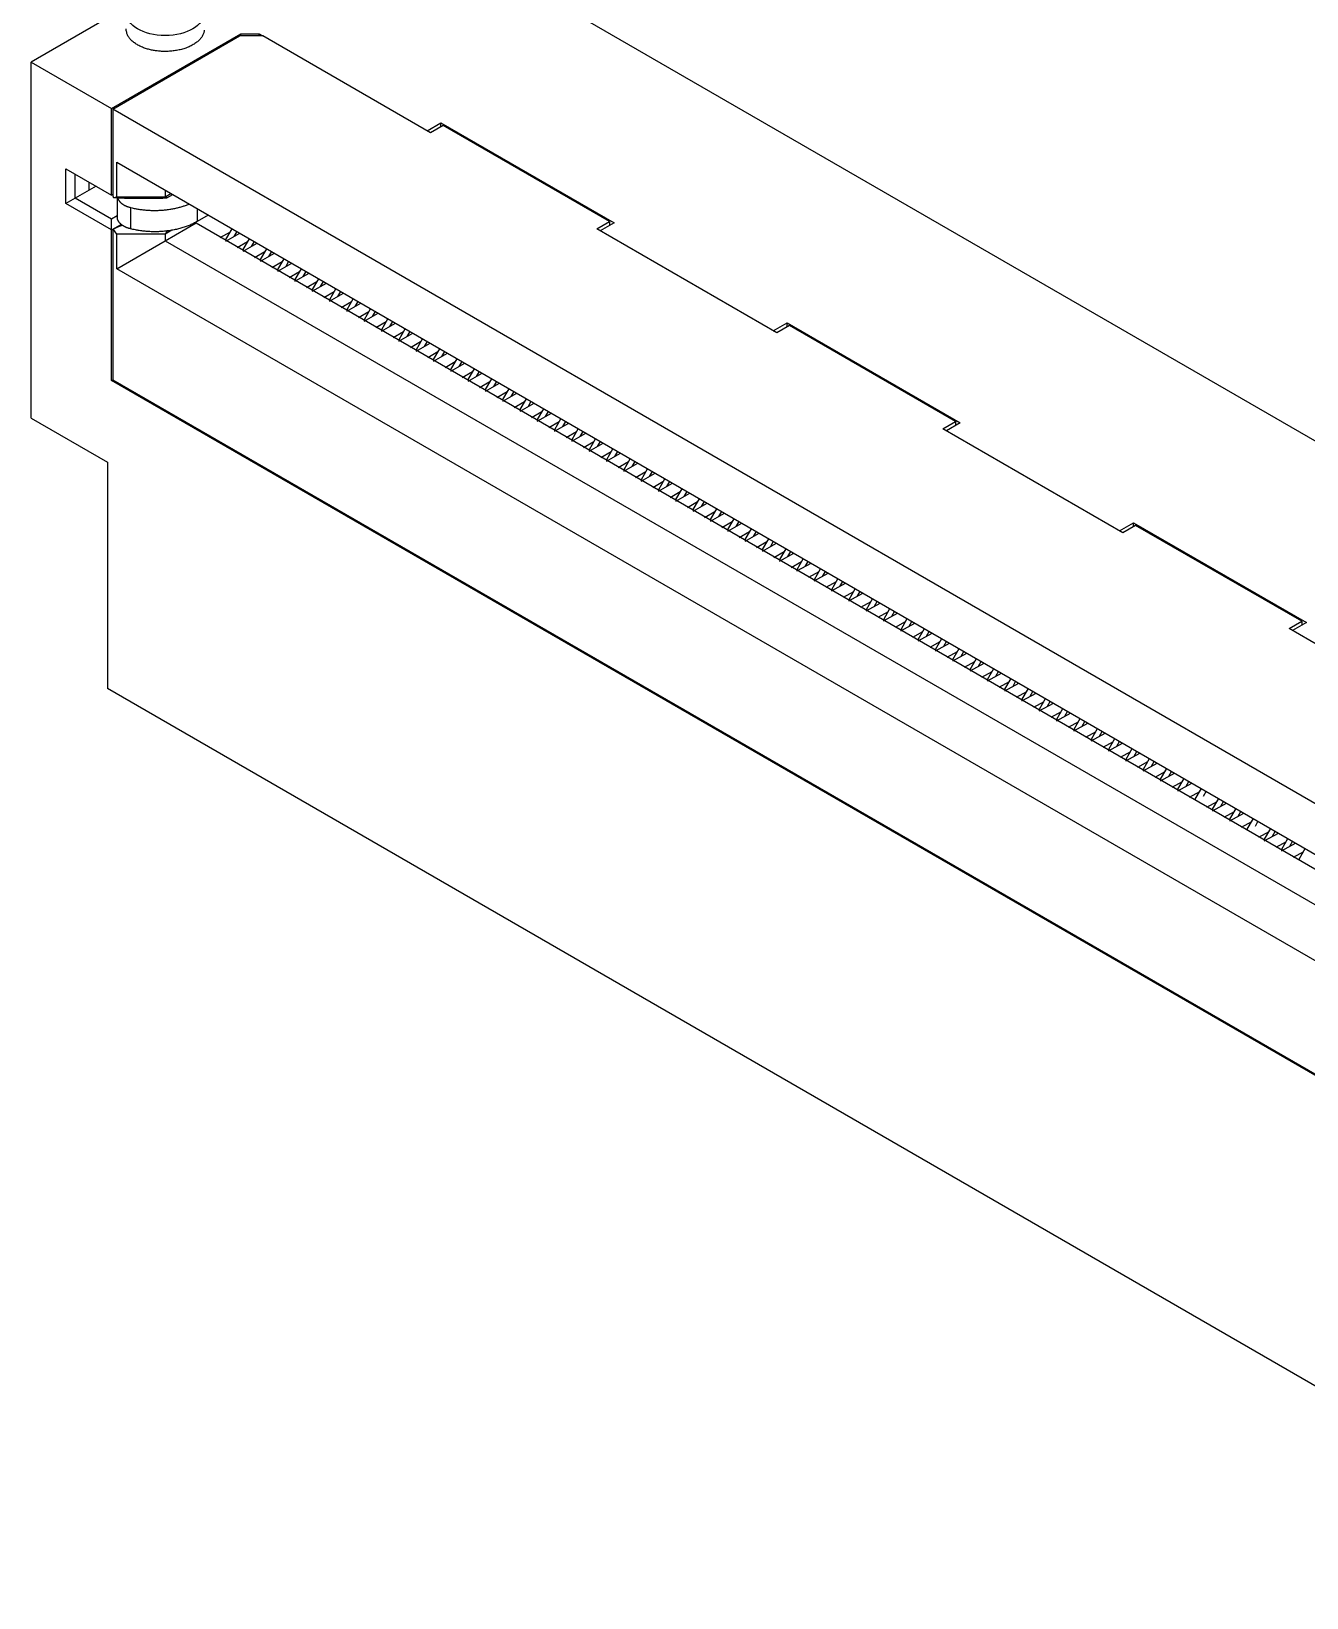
# Model space of a CAD drawing. Extents: x 0 to 420, y 0 to 297.
# Drawn here: x 348.46 to 387.53, y 77.59 to 125.57 of the extents above; entities that cross this region are included whole.
import ezdxf

# ---------------------------------------------------------------- set-up
doc = ezdxf.new("R2010")
doc.units = 0
doc.layers.add('5', color=7, linetype='CONTINUOUS')

msp = doc.modelspace()

# ---------------------------------------------------------------- linework, layer by layer
at = {"layer": '5', "color": 40, "linetype": 'CONTINUOUS'}
for p, q in [((408.90233, 100.82771), (360.13547, 128.98327)), ((351.40442, 126.3238), (348.45646, 124.6218)), ((350.91365, 123.20313), (354.87345, 125.48932)), ((354.87345, 125.48932), (355.43803, 125.48996)), ((354.87345, 125.42809), (354.87345, 125.48932)), ((355.43803, 125.42809), (355.43803, 125.48996)), ((355.43803, 125.48996), (355.5452, 125.42809)), ((348.45646, 113.72157), (348.45646, 124.6218)), ((348.45646, 124.6218), (350.91365, 123.20313)), ((350.91365, 120.54952), (350.91365, 123.20313)), ((360.58334, 122.51932), (361.0076, 122.76427)), ((361.0076, 122.64179), (361.0076, 122.76427)), ((361.0076, 122.76427), (366.3109, 119.7024)), ((349.51712, 120.29436), (349.51712, 121.35581)), ((349.51712, 121.35581), (350.91365, 120.54952)), ((349.79996, 120.45766), (349.79996, 121.19251)), ((350.22422, 120.70261), (350.22422, 120.94756)), ((349.79996, 120.45766), (349.51712, 120.29436)), ((350.22422, 120.70261), (349.79996, 120.45766)), ((350.91365, 119.81467), (349.79996, 120.45766)), ((350.44125, 120.82226), (350.22422, 120.70261)), ((350.94901, 120.56993), (350.91365, 120.54952)), ((350.91365, 119.48807), (349.51712, 120.29436)), ((351.09139, 119.91729), (350.91365, 119.81467)), ((350.91365, 119.48807), (350.91365, 119.81467)), ((350.91365, 119.48807), (351.04173, 119.56202)), ((350.91365, 114.87487), (350.91365, 119.48807)), ((366.3109, 119.7024), (365.88664, 119.45746)), ((371.18994, 116.39559), (371.6142, 116.64054)), ((371.6142, 116.51807), (371.6142, 116.64054)), ((371.6142, 116.64054), (376.9175, 113.57868)), ((350.91365, 114.87487), (350.94901, 114.89528)), ((398.89085, 87.175222), (350.91365, 114.87487)), ((348.45646, 113.72157), (350.78991, 112.37435)), ((376.9175, 113.57868), (376.49324, 113.33373)), ((350.78991, 112.37435), (350.78991, 105.43413)), ((381.79654, 110.27187), (382.2208, 110.51682)), ((382.2208, 110.39434), (382.2208, 110.51682)), ((382.2208, 110.51682), (387.5241, 107.45496)), ((387.5241, 107.45496), (387.09984, 107.21001)), ((399.01459, 77.591593), (350.78991, 105.43413))]:
    msp.add_line(p, q, dxfattribs=at)
at = {"layer": '5', "color": 30, "linetype": 'CONTINUOUS'}
for p, q in [((350.94901, 123.18272), (354.83809, 125.42809)), ((355.5452, 125.42809), (354.83809, 125.42809)), ((360.6894, 122.45808), (355.5452, 125.42809)), ((398.85549, 95.523899), (350.94901, 123.18272)), ((350.94901, 123.18272), (350.94901, 120.56993)), ((361.07831, 122.68262), (360.6894, 122.45808)), ((366.16948, 119.74323), (361.07831, 122.68262)), ((351.07275, 120.49849), (351.07275, 121.55993)), ((351.07275, 121.55993), (398.62568, 94.105237)), ((350.96937, 120.47376), (351.07275, 120.49849)), ((351.07275, 120.49849), (352.55767, 120.49849)), ((352.47483, 120.45066), (351.30811, 120.45066)), ((352.55767, 120.70261), (352.55767, 120.49849)), ((352.55767, 120.49849), (352.73445, 120.60055)), ((352.61126, 120.46178), (352.79303, 120.56673)), ((351.07275, 119.35539), (350.96937, 119.49949)), ((351.21546, 119.64831), (351.04779, 119.55151)), ((352.55767, 119.15127), (353.51227, 119.7024)), ((352.76052, 119.47251), (352.55767, 119.35539)), ((353.51227, 119.7024), (398.62568, 93.656163)), ((365.78057, 119.51869), (366.16948, 119.74323)), ((371.296, 116.33436), (365.78057, 119.51869)), ((366.16948, 119.74323), (366.16948, 119.62075)), ((350.94901, 119.42684), (350.94901, 114.89528)), ((352.55767, 119.35539), (351.07275, 119.35539)), ((351.07275, 118.29395), (351.07275, 119.35539)), ((351.07275, 118.29395), (352.55767, 119.15127)), ((352.55767, 119.35539), (352.55767, 119.15127)), ((352.55767, 119.15127), (398.62568, 92.553893)), ((354.55192, 119.41986), (354.23706, 119.24312)), ((354.41383, 119.14106), (354.84407, 119.38256)), ((355.08225, 119.11367), (354.76739, 118.93694)), ((354.94416, 118.83488), (355.3744, 119.07637)), ((355.61258, 118.80749), (355.29772, 118.63075)), ((355.47449, 118.52869), (355.90473, 118.77019)), ((356.14291, 118.5013), (355.82805, 118.32456)), ((398.62568, 90.83925), (351.07275, 118.29395)), ((356.00482, 118.2225), (356.43506, 118.464)), ((356.67324, 118.19511), (356.35838, 118.01838)), ((356.53515, 117.91632), (356.96539, 118.15782)), ((357.20357, 117.88893), (356.88871, 117.71219)), ((357.06548, 117.61013), (357.49572, 117.85163)), ((357.7339, 117.58274), (357.41904, 117.40601)), ((357.59581, 117.30394), (358.02605, 117.54544)), ((358.26423, 117.27656), (357.94937, 117.09982)), ((358.12614, 116.99776), (358.55638, 117.23926)), ((358.79456, 116.97037), (358.4797, 116.79363)), ((358.65647, 116.69157), (359.08671, 116.93307)), ((359.32489, 116.66418), (359.01003, 116.48745)), ((359.1868, 116.38539), (359.61704, 116.62688)), ((359.85522, 116.358), (359.54036, 116.18126)), ((359.71713, 116.0792), (360.14737, 116.3207)), ((371.68491, 116.55889), (371.296, 116.33436)), ((376.77608, 113.6195), (371.68491, 116.55889)), ((360.38555, 116.05181), (360.07069, 115.87508)), ((360.24746, 115.77301), (360.6777, 116.01451)), ((360.91588, 115.74562), (360.60102, 115.56889)), ((360.77779, 115.46683), (361.20803, 115.70833)), ((361.44621, 115.43944), (361.13135, 115.2627)), ((361.30812, 115.16064), (361.73836, 115.40214)), ((350.94901, 114.89528), (398.85549, 87.236459)), ((361.97654, 115.13325), (361.66168, 114.95652)), ((361.83845, 114.85445), (362.26869, 115.09595)), ((362.50687, 114.82707), (362.19201, 114.65033)), ((362.36878, 114.54827), (362.79902, 114.78977)), ((363.0372, 114.52088), (362.72234, 114.34414)), ((362.89911, 114.24208), (363.32935, 114.48358)), ((363.56753, 114.21469), (363.25267, 114.03796)), ((363.42944, 113.9359), (363.85968, 114.17739)), ((364.09786, 113.90851), (363.783, 113.73177)), ((363.95977, 113.62971), (364.39001, 113.87121)), ((364.62819, 113.60232), (364.31333, 113.42559)), ((364.4901, 113.32352), (364.92034, 113.56502)), ((365.15852, 113.29613), (364.84366, 113.1194)), ((365.02043, 113.01734), (365.45067, 113.25884)), ((376.38717, 113.39497), (376.77608, 113.6195)), ((381.90261, 110.21063), (376.38717, 113.39497)), ((376.77608, 113.6195), (376.77608, 113.49703)), ((365.68885, 112.98995), (365.37399, 112.81321)), ((365.55076, 112.71115), (365.981, 112.95265)), ((366.21918, 112.68376), (365.90432, 112.50703)), ((366.08109, 112.40496), (366.51133, 112.64646)), ((366.74951, 112.37758), (366.43465, 112.20084)), ((366.61142, 112.09878), (367.04166, 112.34028)), ((367.27984, 112.07139), (366.96498, 111.89465)), ((367.14175, 111.79259), (367.57199, 112.03409)), ((367.81017, 111.7652), (367.49531, 111.58847)), ((367.67208, 111.48641), (368.10232, 111.7279)), ((368.3405, 111.45902), (368.02564, 111.28228)), ((368.20241, 111.18022), (368.63265, 111.42172)), ((368.87083, 111.15283), (368.55597, 110.9761)), ((368.73274, 110.87403), (369.16298, 111.11553)), ((369.40116, 110.84664), (369.0863, 110.66991)), ((369.26307, 110.56785), (369.69331, 110.80935)), ((369.93149, 110.54046), (369.61663, 110.36372)), ((369.7934, 110.26166), (370.22364, 110.50316)), ((382.29151, 110.43517), (381.90261, 110.21063)), ((387.38268, 107.49578), (382.29151, 110.43517)), ((370.46182, 110.23427), (370.14696, 110.05754)), ((370.32373, 109.95547), (370.75397, 110.19697)), ((370.99215, 109.92809), (370.67729, 109.75135)), ((370.85407, 109.64929), (371.2843, 109.89079)), ((371.52248, 109.6219), (371.20762, 109.44516)), ((371.3844, 109.3431), (371.81463, 109.5846)), ((372.05281, 109.31571), (371.73795, 109.13898)), ((371.91473, 109.03692), (372.34496, 109.27842)), ((372.58314, 109.00953), (372.26828, 108.83279)), ((372.44506, 108.73073), (372.87529, 108.97223)), ((373.11347, 108.70334), (372.79861, 108.52661)), ((372.97539, 108.42454), (373.40563, 108.66604)), ((373.6438, 108.39715), (373.32894, 108.22042)), ((373.50572, 108.11836), (373.93596, 108.35986)), ((374.17413, 108.09097), (373.85927, 107.91423)), ((374.03605, 107.81217), (374.46629, 108.05367)), ((374.70446, 107.78478), (374.3896, 107.60805)), ((374.56638, 107.50599), (374.99662, 107.74748)), ((375.23479, 107.4786), (374.91993, 107.30186)), ((386.99377, 107.27124), (387.38268, 107.49578)), ((387.38268, 107.49578), (387.38268, 107.37331)), ((375.09671, 107.1998), (375.52695, 107.4413)), ((375.76512, 107.17241), (375.45026, 106.99567)), ((375.62704, 106.89361), (376.05728, 107.13511)), ((392.50921, 104.08691), (386.99377, 107.27124)), ((376.29545, 106.86622), (375.98059, 106.68949)), ((376.15737, 106.58743), (376.58761, 106.82893)), ((376.82578, 106.56004), (376.51092, 106.3833)), ((376.6877, 106.28124), (377.11794, 106.52274)), ((377.35611, 106.25385), (377.04125, 106.07712)), ((377.21803, 105.97505), (377.64827, 106.21655)), ((377.88644, 105.94767), (377.57158, 105.77093)), ((377.74836, 105.66887), (378.1786, 105.91037)), ((378.41677, 105.64148), (378.10191, 105.46474)), ((378.27869, 105.36268), (378.70893, 105.60418)), ((378.9471, 105.33529), (378.63224, 105.15856)), ((378.80902, 105.0565), (379.23926, 105.29799)), ((379.47743, 105.02911), (379.16257, 104.85237)), ((379.33935, 104.75031), (379.76959, 104.99181)), ((380.00776, 104.72292), (379.6929, 104.54619)), ((379.86968, 104.44412), (380.29992, 104.68562)), ((380.53809, 104.41673), (380.22323, 104.24)), ((380.40001, 104.13794), (380.83025, 104.37944)), ((381.06842, 104.11055), (380.75356, 103.93381)), ((380.93034, 103.83175), (381.36058, 104.07325)), ((381.59875, 103.80436), (381.28389, 103.62763)), ((381.46067, 103.52556), (381.89091, 103.76706)), ((382.12908, 103.49818), (381.81422, 103.32144)), ((381.991, 103.21938), (382.42124, 103.46088)), ((382.65941, 103.19199), (382.34455, 103.01525)), ((382.52133, 102.91319), (382.95157, 103.15469)), ((383.18974, 102.8858), (382.87488, 102.70907)), ((383.05166, 102.60701), (383.4819, 102.8485)), ((383.72007, 102.57962), (383.40521, 102.40288)), ((383.58199, 102.30082), (384.01223, 102.54232)), ((384.2504, 102.27343), (383.93554, 102.0967)), ((384.78073, 101.96724), (384.46587, 101.79051)), ((384.64265, 101.68845), (385.07289, 101.92995)), ((385.31106, 101.66106), (384.9962, 101.48432)), ((385.17298, 101.38226), (385.60322, 101.62376)), ((385.84139, 101.35487), (385.52653, 101.17814)), ((386.37172, 101.04869), (386.05686, 100.87195)), ((386.23364, 100.76989), (386.66388, 101.01139)), ((386.90205, 100.7425), (386.58719, 100.56576)), ((386.76397, 100.4637), (387.19421, 100.7052)), ((387.43238, 100.43631), (387.11752, 100.25958))]:
    msp.add_line(p, q, dxfattribs=at)
at = {"layer": '5', "color": 180, "linetype": 'CONTINUOUS'}
for p, q in [((351.09139, 120.4611), (351.09139, 119.87348)), ((351.49665, 120.16943), (351.49665, 119.51624)), ((353.53301, 120.1395), (353.53301, 119.73888)), ((353.87996, 119.93919), (353.53301, 119.73888))]:
    msp.add_line(p, q, dxfattribs=at)
at = {"layer": '5', "color": 3, "linetype": 'CONTINUOUS'}
for p, q in [((354.41979, 119.191), (354.6088, 119.51839)), ((354.41979, 119.191), (354.41891, 119.17895)), ((354.75023, 119.43674), (354.65895, 119.27865)), ((356.01078, 118.27244), (356.19979, 118.59983)), ((356.34122, 118.51818), (356.24994, 118.36009)), ((356.01078, 118.27244), (356.0099, 118.2604)), ((357.60177, 117.35388), (357.79079, 117.68127)), ((357.93221, 117.59963), (357.84093, 117.44153)), ((357.60177, 117.35388), (357.60089, 117.34184)), ((359.19276, 116.43533), (359.38178, 116.76272)), ((359.5232, 116.68107), (359.43192, 116.52297)), ((359.19276, 116.43533), (359.19188, 116.42328)), ((360.78375, 115.51677), (360.97277, 115.84416)), ((361.11419, 115.76251), (361.02291, 115.60442)), ((360.78375, 115.51677), (360.78287, 115.50472)), ((362.37474, 114.59821), (362.56376, 114.9256)), ((362.70518, 114.84395), (362.6139, 114.68586)), ((362.37474, 114.59821), (362.37386, 114.58616)), ((363.96573, 113.67965), (364.15475, 114.00704)), ((364.29617, 113.92539), (364.20489, 113.7673)), ((363.96573, 113.67965), (363.96485, 113.6676)), ((365.55672, 112.76109), (365.55584, 112.74904)), ((365.55672, 112.76109), (365.74574, 113.08848)), ((365.88716, 113.00683), (365.79588, 112.84874)), ((367.14771, 111.84253), (367.14683, 111.83048)), ((367.14771, 111.84253), (367.33673, 112.16992)), ((367.47815, 112.08827), (367.38687, 111.93018)), ((368.7387, 110.92397), (368.73782, 110.91193)), ((368.7387, 110.92397), (368.92772, 111.25136)), ((369.06914, 111.16971), (368.97786, 111.01162)), ((370.32969, 110.00542), (370.32881, 109.99337)), ((370.32969, 110.00542), (370.51871, 110.33281)), ((370.66013, 110.25116), (370.56885, 110.09306)), ((371.92068, 109.08686), (372.1097, 109.41425)), ((371.92068, 109.08686), (371.9198, 109.07481)), ((372.25112, 109.3326), (372.15984, 109.1745)), ((373.51167, 108.1683), (373.70069, 108.49569)), ((373.51167, 108.1683), (373.51079, 108.15625)), ((373.84211, 108.41404), (373.75083, 108.25595)), ((375.10266, 107.24974), (375.29168, 107.57713)), ((375.4331, 107.49548), (375.34182, 107.33739)), ((375.10266, 107.24974), (375.10178, 107.23769)), ((376.69365, 106.33118), (376.88267, 106.65857)), ((377.02409, 106.57692), (376.93281, 106.41883)), ((376.69365, 106.33118), (376.69277, 106.31913)), ((378.28464, 105.41262), (378.47366, 105.74001)), ((378.61508, 105.65836), (378.5238, 105.50027)), ((378.28464, 105.41262), (378.28376, 105.40057)), ((379.87563, 104.49406), (380.06465, 104.82145)), ((380.20607, 104.7398), (380.1148, 104.58171)), ((379.87563, 104.49406), (379.87476, 104.48202)), ((381.46662, 103.5755), (381.65564, 103.9029)), ((381.79706, 103.82125), (381.70579, 103.66315)), ((381.46662, 103.5755), (381.46575, 103.56346)), ((383.05761, 102.65695), (383.24663, 102.98434)), ((383.38805, 102.90269), (383.29678, 102.74459)), ((383.05761, 102.65695), (383.05674, 102.6449)), ((384.6486, 101.73839), (384.64773, 101.72634)), ((384.6486, 101.73839), (384.83762, 102.06578)), ((384.97904, 101.98413), (384.88777, 101.82604)), ((386.23959, 100.81983), (386.23872, 100.80778)), ((386.23959, 100.81983), (386.42861, 101.14722)), ((386.57003, 101.06557), (386.47876, 100.90748))]:
    msp.add_line(p, q, dxfattribs=at)
at = {"layer": '5', "color": 150, "linetype": 'CONTINUOUS'}
for p, q in [((354.95012, 118.88482), (355.13913, 119.21221)), ((355.28056, 119.13056), (355.18928, 118.97246)), ((354.95012, 118.88482), (354.94924, 118.87277)), ((355.48045, 118.57863), (355.47957, 118.56658)), ((355.48045, 118.57863), (355.66946, 118.90602)), ((355.81089, 118.82437), (355.71961, 118.66628)), ((356.54111, 117.96626), (356.73012, 118.29365)), ((356.87155, 118.212), (356.78027, 118.0539)), ((356.54111, 117.96626), (356.54023, 117.95421)), ((357.07144, 117.66007), (357.07056, 117.64802)), ((357.07144, 117.66007), (357.26045, 117.98746)), ((357.40188, 117.90581), (357.3106, 117.74772)), ((358.1321, 117.0477), (358.32112, 117.37509)), ((358.46254, 117.29344), (358.37126, 117.13535)), ((358.66243, 116.74151), (358.85145, 117.0689)), ((358.1321, 117.0477), (358.13122, 117.03565)), ((358.66243, 116.74151), (358.66155, 116.72946)), ((358.99287, 116.98725), (358.90159, 116.82916)), ((359.72309, 116.12914), (359.72221, 116.11709)), ((359.72309, 116.12914), (359.91211, 116.45653)), ((360.05353, 116.37488), (359.96225, 116.21679)), ((360.25342, 115.82295), (360.44244, 116.15034)), ((360.25342, 115.82295), (360.25254, 115.81091)), ((360.58386, 116.06869), (360.49258, 115.9106)), ((361.31408, 115.21058), (361.3132, 115.19853)), ((361.31408, 115.21058), (361.5031, 115.53797)), ((361.64452, 115.45632), (361.55324, 115.29823)), ((361.84441, 114.90439), (362.03343, 115.23179)), ((362.17485, 115.15014), (362.08357, 114.99204)), ((361.84441, 114.90439), (361.84353, 114.89235)), ((362.90507, 114.29202), (362.90419, 114.27997)), ((362.90507, 114.29202), (363.09409, 114.61941)), ((363.23551, 114.53776), (363.14423, 114.37967)), ((363.4354, 113.98584), (363.62442, 114.31323)), ((363.76584, 114.23158), (363.67456, 114.07348)), ((363.4354, 113.98584), (363.43452, 113.97379)), ((364.49606, 113.37346), (364.68508, 113.70085)), ((364.49606, 113.37346), (364.49518, 113.36142)), ((364.8265, 113.6192), (364.73522, 113.46111)), ((365.02639, 113.06728), (365.21541, 113.39467)), ((365.35683, 113.31302), (365.26555, 113.15493)), ((365.02639, 113.06728), (365.02551, 113.05523)), ((366.08705, 112.4549), (366.27607, 112.7823)), ((366.08705, 112.4549), (366.08617, 112.44286)), ((366.41749, 112.70065), (366.32621, 112.54255)), ((366.61738, 112.14872), (366.8064, 112.47611)), ((366.94782, 112.39446), (366.85654, 112.23637)), ((366.61738, 112.14872), (366.6165, 112.13667)), ((367.67804, 111.53635), (367.86706, 111.86374)), ((368.00848, 111.78209), (367.9172, 111.62399)), ((367.67804, 111.53635), (367.67716, 111.5243)), ((368.20837, 111.23016), (368.39739, 111.55755)), ((368.53881, 111.4759), (368.44753, 111.31781)), ((368.20837, 111.23016), (368.20749, 111.21811)), ((369.26903, 110.61779), (369.45805, 110.94518)), ((369.59947, 110.86353), (369.50819, 110.70544)), ((369.26903, 110.61779), (369.26815, 110.60574)), ((369.79936, 110.3116), (369.98838, 110.63899)), ((370.1298, 110.55734), (370.03852, 110.39925)), ((369.79936, 110.3116), (369.79848, 110.29955)), ((370.86002, 109.69923), (371.04904, 110.02662)), ((371.19046, 109.94497), (371.09918, 109.78688)), ((370.86002, 109.69923), (370.85914, 109.68718)), ((371.39035, 109.39304), (371.38947, 109.381)), ((371.39035, 109.39304), (371.57937, 109.72043)), ((371.72079, 109.63878), (371.62951, 109.48069)), ((372.45101, 108.78067), (372.64003, 109.10806)), ((372.78145, 109.02641), (372.69017, 108.86832)), ((372.45101, 108.78067), (372.45013, 108.76862)), ((372.98134, 108.47448), (372.98046, 108.46244)), ((372.98134, 108.47448), (373.17036, 108.80187)), ((373.31178, 108.72022), (373.2205, 108.56213)), ((374.042, 107.86211), (374.23102, 108.1895)), ((374.37244, 108.10785), (374.28116, 107.94976)), ((374.042, 107.86211), (374.04112, 107.85006)), ((374.57233, 107.55593), (374.57145, 107.54388)), ((374.57233, 107.55593), (374.76135, 107.88332)), ((374.90277, 107.80167), (374.81149, 107.64357)), ((375.63299, 106.94355), (375.82201, 107.27094)), ((375.96343, 107.18929), (375.87215, 107.0312)), ((375.63299, 106.94355), (375.63211, 106.93151)), ((376.16332, 106.63737), (376.16244, 106.62532)), ((376.16332, 106.63737), (376.35234, 106.96476)), ((376.49376, 106.88311), (376.40248, 106.72501)), ((377.22398, 106.02499), (377.2231, 106.01295)), ((377.22398, 106.02499), (377.413, 106.35238)), ((377.55442, 106.27074), (377.46314, 106.11264)), ((377.75431, 105.71881), (377.94333, 106.0462)), ((377.75431, 105.71881), (377.75343, 105.70676)), ((378.08475, 105.96455), (377.99347, 105.80646)), ((378.81497, 105.10644), (378.81409, 105.09439)), ((378.81497, 105.10644), (379.00399, 105.43383)), ((379.14541, 105.35218), (379.05413, 105.19408)), ((379.3453, 104.80025), (379.53432, 105.12764)), ((379.3453, 104.80025), (379.34443, 104.7882)), ((379.67574, 105.04599), (379.58447, 104.8879)), ((380.40596, 104.18788), (380.40509, 104.17583)), ((380.40596, 104.18788), (380.59498, 104.51527)), ((380.7364, 104.43362), (380.64513, 104.27552)), ((380.93629, 103.88169), (381.12531, 104.20908)), ((381.26673, 104.12743), (381.17546, 103.96934)), ((380.93629, 103.88169), (380.93542, 103.86964)), ((381.99695, 103.26932), (381.99608, 103.25727)), ((381.99695, 103.26932), (382.18597, 103.59671)), ((382.32739, 103.51506), (382.23612, 103.35697)), ((382.52728, 102.96313), (382.7163, 103.29052)), ((382.85772, 103.20887), (382.76645, 103.05078)), ((382.52728, 102.96313), (382.52641, 102.95108)), ((383.58794, 102.35076), (383.77696, 102.67815)), ((383.58794, 102.35076), (383.58707, 102.33871)), ((383.91838, 102.5965), (383.82711, 102.43841)), ((384.11827, 102.04457), (384.30729, 102.37196)), ((384.44871, 102.29031), (384.35744, 102.13222)), ((384.11827, 102.04457), (384.1174, 102.03253)), ((385.17893, 101.4322), (385.36795, 101.75959)), ((385.17893, 101.4322), (385.17806, 101.42015)), ((385.50937, 101.67794), (385.4181, 101.51985)), ((385.70926, 101.12601), (385.89828, 101.45341)), ((386.0397, 101.37176), (385.94843, 101.21366)), ((385.70926, 101.12601), (385.70839, 101.11397)), ((386.76992, 100.51364), (386.95894, 100.84103)), ((387.10036, 100.75938), (387.00909, 100.60129)), ((386.76992, 100.51364), (386.76905, 100.50159)), ((387.30025, 100.20746), (387.48927, 100.53485)), ((387.30025, 100.20746), (387.29938, 100.19541))]:
    msp.add_line(p, q, dxfattribs=at)
at = {"layer": '5', "color": 40, "linetype": 'CONTINUOUS'}
msp.add_lwpolyline([(353.75567, 125.60165, -0.027711303), (353.74922, 125.56028, -0.025734446), (353.73817, 125.51826, -0.024549753), (353.72249, 125.47587, -0.02479837), (353.70172, 125.43341, -0.02401857), (353.67598, 125.39115, -0.022886474), (353.645, 125.3494, -0.021484385), (353.60902, 125.30842, -0.020307004), (353.5679, 125.26856, -0.018917798), (353.522, 125.23008, -0.017695374), (353.47136, 125.19333, -0.016436804), (353.41646, 125.15851, -0.015361266), (353.35747, 125.12596, -0.014323558), (353.295, 125.09581, -0.013422325), (353.22934, 125.06833, -0.012604214), (353.16112, 125.04357, -0.011873969), (353.09076, 125.02175, -0.01124939), (353.01886, 125.00281, -0.010666394), (352.94591, 124.98689, -0.010199501), (352.87245, 124.97386, -0.009734596), (352.79895, 124.96377, -0.009396696), (352.72588, 124.95644, -0.009034126), (352.65367, 124.95185, -0.008786174), (352.58268, 124.94975, -0.008478016), (352.5133, 124.95009, -0.008338468), (352.44569, 124.95262, -0.008158794), (352.38016, 124.95725, -0.007978999), (352.317, 124.96367, -0.007640734), (352.25639, 124.97178, -0.007892343), (352.19675, 124.98168, -0.00799169), (352.1366, 124.99368, -0.008013488), (352.07598, 125.00787, -0.008654188), (352.01522, 125.02445, -0.009169738), (351.95469, 125.04342, -0.009772829), (351.89475, 125.06495, -0.010328423), (351.8358, 125.08897, -0.011048088), (351.77834, 125.11561, -0.011936268), (351.72274, 125.1448, -0.013201672), (351.66956, 125.17663, -0.013850562), (351.61921, 125.21065, -0.014045564), (351.57228, 125.24676, -0.01677828), (351.52895, 125.28571, -0.021991775), (351.48978, 125.32775, -0.018458219), (351.45541, 125.36856, -0.007107671), (351.42652, 125.40657, -0.028473328), (351.40134, 125.45723, -0.056463708), (351.37835, 125.53695, -0.030581115), (351.35768, 125.64242, -0.016469027)], format="xyb", dxfattribs=at)
for points in [[(360.58333, 122.51931), (360.58333, 122.51931), (360.58333, 122.51932), (360.58333, 122.51932), (360.58333, 122.51932), (360.58333, 122.51932), (360.58333, 122.51932), (360.58333, 122.51932), (360.58333, 122.51932), (360.58333, 122.51932), (360.58333, 122.51932), (360.58333, 122.51932), (360.58333, 122.51932), (360.58333, 122.51932), (360.58333, 122.51932), (360.58333, 122.51932), (360.58333, 122.51932), (360.58333, 122.51932), (360.58333, 122.51933)], [(365.88664, 119.45746), (365.88664, 119.45746), (365.88664, 119.45746), (365.88664, 119.45746), (365.88664, 119.45746), (365.88664, 119.45746), (365.88664, 119.45746), (365.88664, 119.45746), (365.88664, 119.45746), (365.88664, 119.45746), (365.88664, 119.45745), (365.88664, 119.45745), (365.88664, 119.45745), (365.88664, 119.45745), (365.88664, 119.45745), (365.88664, 119.45745), (365.88664, 119.45745), (365.88664, 119.45745), (365.88664, 119.45745)], [(352.62839, 104.37268), (352.62839, 104.37268), (352.62839, 104.37268), (352.62839, 104.37268), (352.62839, 104.37268), (352.62839, 104.37268), (352.62839, 104.37268), (352.62839, 104.37268), (352.62839, 104.37268), (352.62839, 104.37268), (352.62839, 104.37268), (352.62839, 104.37268), (352.62839, 104.37268), (352.62839, 104.37268), (352.62839, 104.37268), (352.62839, 104.37268), (352.62839, 104.37268), (352.62839, 104.37268), (352.62839, 104.37268)]]:
    msp.add_lwpolyline(points, dxfattribs=at)
at = {"layer": '5', "color": 30, "linetype": 'CONTINUOUS'}
for points in [[(350.94901, 120.56994), (350.94903, 120.5672, 0.003681536), (350.94909, 120.56442, 0.003545107), (350.94919, 120.5616, 0.003469517), (350.94933, 120.55874, 0.003469728), (350.94952, 120.55584, 0.00343996), (350.94974, 120.5529, 0.003407123), (350.95001, 120.54992, 0.003367878), (350.95033, 120.54691, 0.003344438), (350.95069, 120.54386, 0.003310016), (350.9511, 120.54078, 0.003286264), (350.95155, 120.53767, 0.003252057), (350.95205, 120.53452, 0.003227743), (350.95259, 120.53134, 0.00319889), (350.95319, 120.52813, 0.003183594), (350.95383, 120.52488, 0.003145531), (350.95452, 120.52162, 0.003105348), (350.95526, 120.51832, 0.003106789), (350.95605, 120.515, 0.003153613), (350.95689, 120.51165, 0.003033383), (350.95777, 120.50829, 0.002809004), (350.9587, 120.50493, 0.003091923), (350.9597, 120.5015, 0.003679786), (350.96078, 120.49796, 0.002745954), (350.96182, 120.49464, 0.000893527), (350.96279, 120.49162, 0.003891623), (350.96414, 120.48772, 0.006625903), (350.96637, 120.48169, 0.003173346), (350.96937, 120.47377, 0.001656778)], [(350.96937, 119.4995), (350.96799, 119.49759, 0.007258689), (350.96666, 119.49564, 0.007212339), (350.96537, 119.49364, 0.007093672), (350.96414, 119.49159, 0.00692278), (350.96295, 119.48949, 0.006769401), (350.96182, 119.48735, 0.006620025), (350.96073, 119.48516, 0.006471061), (350.9597, 119.48294, 0.006315321), (350.95871, 119.48067, 0.006166533), (350.95777, 119.47836, 0.006014398), (350.95688, 119.47602, 0.00586767), (350.95605, 119.47364, 0.005715623), (350.95526, 119.47123, 0.005578101), (350.95452, 119.46879, 0.005441747), (350.95383, 119.46632, 0.005294846), (350.95319, 119.46382, 0.005128735), (350.95259, 119.4613, 0.00503956), (350.95205, 119.45875, 0.004995243), (350.95155, 119.45617, 0.004745912), (350.9511, 119.45358, 0.004345102), (350.95069, 119.45099, 0.004640233), (350.95033, 119.44833, 0.005316656), (350.95001, 119.4456, 0.004001397), (350.94974, 119.44302, 0.001505396), (350.94952, 119.44069, 0.005339301), (350.94933, 119.43766, 0.008760408), (350.94916, 119.43298, 0.004229141), (350.94901, 119.42683, 0.002248259)]]:
    msp.add_lwpolyline(points, format="xyb", dxfattribs=at)
at = {"layer": '5', "color": 180, "linetype": 'CONTINUOUS'}
for points in [[(351.10123, 120.46037), (351.10534, 120.44786, 0.013453693), (351.11017, 120.43538, 0.012952883), (351.11576, 120.42293, 0.012535583), (351.12207, 120.41052, 0.012328399), (351.12913, 120.3982, 0.012001062), (351.13692, 120.38598, 0.011635852), (351.14545, 120.37387, 0.011236817), (351.15469, 120.36191, 0.010875771), (351.16465, 120.35011, 0.010480657), (351.1753, 120.3385, 0.01010863), (351.18664, 120.32709, 0.00971888), (351.19863, 120.3159, 0.009354316), (351.21128, 120.30497, 0.008994965), (351.22454, 120.29429, 0.008666861), (351.2384, 120.28389, 0.008312246), (351.25282, 120.27378, 0.007955774), (351.26778, 120.264, 0.007711969), (351.28326, 120.25452, 0.007553522), (351.29926, 120.24538, 0.007092067), (351.31562, 120.23661, 0.006436469), (351.33229, 120.22823, 0.006790521), (351.34963, 120.22012, 0.007679713), (351.36776, 120.21228, 0.005748587), (351.38501, 120.20513, 0.00221464), (351.40079, 120.19886, 0.007544967), (351.4215, 120.19168, 0.012225836), (351.45391, 120.18176, 0.005897953), (351.49666, 120.16944, 0.003136117)], [(351.49666, 120.16944), (351.55138, 120.15627, 0.005340361), (351.60726, 120.14403, 0.005115939), (351.66436, 120.13275, 0.004999826), (351.72254, 120.12245, 0.005038339), (351.78177, 120.11323, 0.005024726), (351.84192, 120.10507, 0.005001689), (351.90294, 120.09806, 0.004973878), (351.96472, 120.09219, 0.00497645), (352.02717, 120.08754, 0.004966352), (352.09018, 120.08409, 0.004972723), (352.15366, 120.0819, 0.00497098), (352.21748, 120.08096, 0.004983813), (352.28153, 120.08133, 0.004998329), (352.34571, 120.08296, 0.005029867), (352.40989, 120.08592, 0.005041733), (352.47394, 120.09016, 0.005045509), (352.53774, 120.09571, 0.005121259), (352.60124, 120.10254, 0.005259925), (352.66433, 120.11072, 0.005171533), (352.72665, 120.12004, 0.00489849), (352.78794, 120.13052, 0.005427424), (352.84926, 120.1425, 0.006495541), (352.91088, 120.15615, 0.005091858), (352.96823, 120.16969, 0.001946986), (353.01964, 120.18253, 0.007149047), (353.08275, 120.20132, 0.012678089), (353.176, 120.23311, 0.006553492), (353.29576, 120.27648, 0.003581869)], [(351.49666, 119.51624), (351.47428, 119.52215, -0.006186665), (351.4521, 119.52859, -0.006138131), (351.43011, 119.53558, -0.006231388), (351.40837, 119.54311, -0.00654439), (351.38696, 119.55118, -0.006809775), (351.36591, 119.55977, -0.00705987), (351.34531, 119.5689, -0.007326188), (351.32519, 119.57854, -0.007642958), (351.30563, 119.58869, -0.007967222), (351.28666, 119.59933, -0.008319785), (351.26836, 119.61044, -0.008689489), (351.25075, 119.622, -0.009084576), (351.23391, 119.63399, -0.00951533), (351.21785, 119.64638, -0.009974835), (351.20266, 119.65915, -0.010430991), (351.18833, 119.67226, -0.010854989), (351.17494, 119.68568, -0.011457286), (351.16247, 119.6994, -0.012189219), (351.151, 119.7134, -0.012437643), (351.1405, 119.72755, -0.012161677), (351.13104, 119.74179, -0.013809742), (351.12257, 119.75641, -0.016893324), (351.11512, 119.77148, -0.013656329), (351.10873, 119.78571, -0.005497605), (351.10348, 119.79864, -0.019293925), (351.09899, 119.81517, -0.034466327), (351.09495, 119.84046, -0.017814075), (351.09139, 119.87348, -0.009702402)], [(353.53302, 119.73888), (353.48293, 119.71103, -0.008355857), (353.43056, 119.68406, -0.007818234), (353.37582, 119.65799, -0.007475427), (353.31887, 119.63289, -0.007410336), (353.2597, 119.60892, -0.007250781), (353.19849, 119.5861, -0.007082071), (353.13525, 119.56458, -0.006905597), (353.07018, 119.54437, -0.006785018), (353.00333, 119.52561, -0.006644066), (352.93492, 119.50832, -0.006533648), (352.86502, 119.49261, -0.006412507), (352.79385, 119.47848, -0.006317584), (352.72155, 119.46605, -0.00622519), (352.64831, 119.45529, -0.006157926), (352.57428, 119.4463, -0.006070893), (352.4997, 119.43904, -0.005979066), (352.42475, 119.43359, -0.005970416), (352.34954, 119.4299, -0.006028439), (352.27423, 119.42806, -0.005847734), (352.19935, 119.4279, -0.005476838), (352.12524, 119.42944, -0.005956939), (352.05062, 119.4329, -0.006973892), (351.97522, 119.43843, -0.005445059), (351.90477, 119.44466, -0.002186286), (351.84143, 119.45115, -0.007417962), (351.76309, 119.4628, -0.012832088), (351.64665, 119.48486, -0.00661179), (351.49666, 119.51624, -0.003627563)]]:
    msp.add_lwpolyline(points, format="xyb", dxfattribs=at)
at = {"layer": '5', "color": 40, "linetype": 'CONTINUOUS'}
msp.add_ellipse((352.55767, 126.13231), major_axis=(1.2, 0), ratio=0.57735027, start_param=0, end_param=6.2831853, dxfattribs=at)
at = {"layer": '5', "color": 30, "linetype": 'CONTINUOUS'}
for points, knots in [([(351.30811, 120.45066), (351.24755, 120.45066), (351.15865, 120.45623), (351.04653, 120.46421), (350.99456, 120.47052), (350.96937, 120.47377)], [0, 0, 0, 0, 0.0001812296, 0.0002751966, 0.0003700811, 0.0003700811, 0.0003700811, 0.0003700811]), ([(352.55767, 120.49849), (352.57326, 120.49476), (352.61221, 120.48614), (352.62916, 120.46719), (352.5609, 120.45343), (352.49915, 120.45066), (352.47483, 120.45066)], [0, 0, 0, 0, 0.0000813131, 0.0001955364, 0.0003080943, 0.0003804332, 0.0003804332, 0.0003804332, 0.0003804332]), ([(350.96937, 119.4995), (350.99456, 119.51843), (351.04653, 119.55517), (351.13896, 119.59354), (351.20586, 119.61872), (351.24374, 119.62686)], [0, 0, 0, 0, 0.0000948847, 0.0001888516, 0.0003050789, 0.0003050789, 0.0003050789, 0.0003050789])]:
    msp.add_open_spline(points, degree=3, knots=knots, dxfattribs=at)
at = {"layer": '5', "color": 30, "linetype": 'CONTINUOUS', "extrusion": (0.000268944, 0.000268944, 0.000268944)}
msp.add_open_spline([(352.61116, 119.45054), (352.60844, 119.44081), (352.59544, 119.40571), (352.57326, 119.37711), (352.55767, 119.35539)], degree=3, knots=[0.000268944, 0.000268944, 0.000268944, 0.000268944, 0.000299031, 0.0003803556, 0.0003803556, 0.0003803556, 0.0003803556], dxfattribs=at)

doc.saveas('drawing.dxf')
